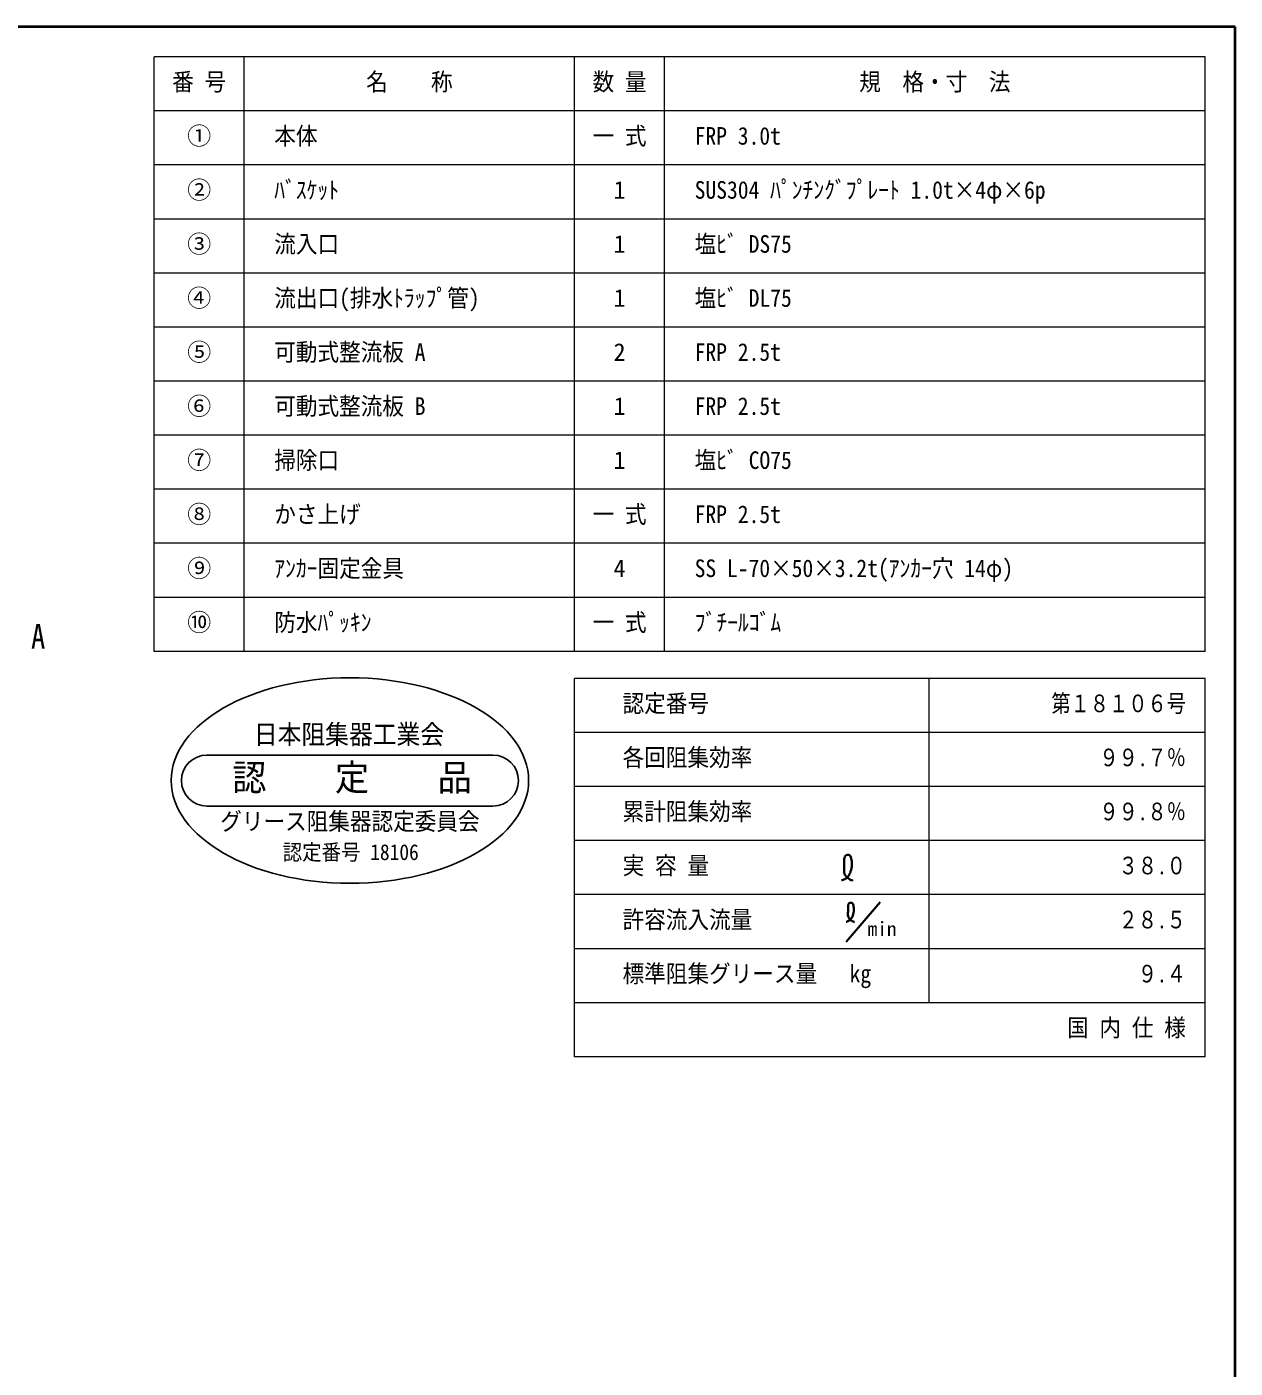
# Model space of a CAD drawing. Units: millimetres, scale not verified. Extents: x -1682 to 1558, y -1128 to 1120.
# Drawn here: x 552 to 1558, y 3 to 1120 of the extents above; entities that cross this region are included whole.
import ezdxf
from ezdxf.enums import TextEntityAlignment as Align

# ---------------------------------------------------------------- set-up
doc = ezdxf.new("R2010")
doc.units = ezdxf.units.MM
doc.header["$LTSCALE"] = 8
doc.layers.add('0-0____1', color=4, linetype='Continuous', lineweight=9)
doc.styles.add('ＭＳ ゴシック', font='')
doc.styles.get('ＭＳ ゴシック').set_extended_font_data('MS Gothic')

msp = doc.modelspace()

# ---------------------------------------------------------------- linework, layer by layer
at = {"layer": '0-0____1', "color": 1, "lineweight": 40}
for p, q in [((1558.284, 1119.566), (-1681.716, 1119.566)), ((1558.284, -1128.434), (1558.284, 1119.566))]:
    msp.add_line(p, q, dxfattribs=at)
at = {"layer": '0-0____1', "color": 3, "lineweight": 18}
for p, q in [((1533.284, 1094.566), (658.284, 1094.566)), ((658.284, 599.566), (658.284, 1094.566)), ((733.284, 599.566), (733.284, 1094.566)), ((1008.284, 599.566), (1008.284, 1094.566)), ((1083.284, 599.566), (1083.284, 1094.566)), ((1533.284, 599.566), (1533.284, 1094.566)), ((1533.284, 1049.566), (658.284, 1049.566)), ((1533.284, 1004.566), (658.284, 1004.566)), ((1533.284, 959.566), (658.284, 959.566)), ((1533.284, 914.566), (658.284, 914.566)), ((1533.284, 869.566), (658.284, 869.566)), ((1533.284, 824.566), (658.284, 824.566)), ((1533.284, 779.566), (658.284, 779.566)), ((1533.284, 734.566), (658.284, 734.566)), ((1533.284, 689.566), (658.284, 689.566)), ((1533.284, 644.566), (658.284, 644.566)), ((1533.284, 599.566), (658.284, 599.566)), ((1533.284, 577.066), (1008.284, 577.066)), ((1008.284, 262.066), (1008.284, 577.066)), ((1303.284, 577.066), (1303.284, 307.066)), ((1533.284, 262.066), (1533.284, 577.066)), ((1533.284, 532.066), (1008.284, 532.066)), ((1533.284, 487.066), (1008.284, 487.066)), ((1533.284, 442.066), (1008.284, 442.066)), ((1533.284, 397.066), (1008.284, 397.066)), ((1533.284, 352.066), (1008.284, 352.066)), ((1533.284, 307.066), (1008.284, 307.066)), ((1533.284, 262.066), (1008.284, 262.066))]:
    msp.add_line(p, q, dxfattribs=at)
at = {"layer": '0-0____1', "color": 5, "lineweight": 25}
for p, q in [((940.284, 513.316), (702.284, 513.316)), ((940.284, 470.816), (702.284, 470.816))]:
    msp.add_line(p, q, dxfattribs=at)
at = {"layer": '0-0____1', "color": 134, "lineweight": 35}
for p, q in [((1262.794, 390.909), (1234.512, 357.731)), ((1235.933, 381.815), (1235.905, 380.923)), ((1235.905, 380.923), (1235.938, 380.042)), ((1235.986, 382.71), (1235.933, 381.815)), ((1235.938, 380.042), (1236.065, 379.18)), ((1236.006, 387.362), (1235.975, 386.761)), ((1235.975, 386.761), (1235.976, 386.174)), ((1235.976, 386.174), (1235.996, 385.595)), ((1236.033, 383.599), (1235.986, 382.71)), ((1235.996, 385.595), (1236.021, 385.02)), ((1236.044, 387.719), (1236.006, 387.362)), ((1236.021, 385.02), (1236.041, 384.444)), ((1236.044, 384.108), (1236.033, 383.599)), ((1236.041, 384.444), (1236.044, 384.108)), ((1236.083, 387.989), (1236.044, 387.719)), ((1236.178, 388.453), (1236.083, 387.989)), ((1236.314, 388.903), (1236.178, 388.453)), ((1236.497, 389.32), (1236.314, 388.903)), ((1236.737, 389.687), (1236.497, 389.32)), ((1237.04, 389.989), (1236.737, 389.687)), ((1237.247, 390.126), (1237.04, 389.989)), ((1237.388, 390.196), (1237.247, 390.126)), ((1237.648, 390.288), (1237.388, 390.196)), ((1237.923, 390.346), (1237.648, 390.288)), ((1238.204, 390.369), (1237.923, 390.346)), ((1238.484, 390.359), (1238.204, 390.369)), ((1238.754, 390.316), (1238.484, 390.359)), ((1238.902, 390.277), (1238.754, 390.316)), ((1239.302, 390.094), (1238.902, 390.277)), ((1239.841, 389.584), (1239.302, 390.094)), ((1240.215, 388.877), (1239.841, 389.584)), ((1239.849, 379.497), (1240.044, 380.01)), ((1240.044, 380.01), (1240.219, 380.525)), ((1240.458, 388.03), (1240.215, 388.877)), ((1240.219, 380.525), (1240.37, 381.04)), ((1240.37, 381.04), (1240.497, 381.554)), ((1240.602, 387.102), (1240.458, 388.03)), ((1240.497, 381.554), (1240.557, 381.851)), ((1240.557, 381.851), (1240.615, 382.186)), ((1240.68, 386.152), (1240.602, 387.102)), ((1240.615, 382.186), (1240.687, 382.765)), ((1240.708, 385.613), (1240.68, 386.152)), ((1240.687, 382.765), (1240.729, 383.35)), ((1240.724, 385.22), (1240.708, 385.613)), ((1240.743, 384.571), (1240.724, 385.22)), ((1240.729, 383.35), (1240.746, 383.95)), ((1240.746, 383.95), (1240.743, 384.571)), ((1234.389, 374.329), (1234.729, 374.45)), ((1234.729, 374.45), (1235.312, 374.664)), ((1235.312, 374.664), (1235.881, 374.894)), ((1235.881, 374.894), (1236.431, 375.148)), ((1236.065, 379.18), (1236.194, 378.692)), ((1236.194, 378.692), (1236.274, 378.459)), ((1236.274, 378.459), (1236.439, 378.064)), ((1236.431, 375.148), (1236.952, 375.436)), ((1236.439, 378.064), (1236.634, 377.681)), ((1236.634, 377.681), (1236.858, 377.311)), ((1236.858, 377.311), (1237.107, 376.957)), ((1236.952, 375.436), (1237.437, 375.768)), ((1237.107, 376.957), (1237.38, 376.621)), ((1237.38, 376.621), (1237.548, 376.435)), ((1237.437, 375.768), (1237.699, 375.984)), ((1237.548, 376.435), (1237.676, 376.303)), ((1237.676, 376.303), (1237.903, 376.086)), ((1237.699, 375.984), (1237.916, 376.19)), ((1237.903, 376.086), (1238.14, 375.879)), ((1237.916, 376.19), (1238.262, 376.576)), ((1238.14, 375.879), (1238.385, 375.684)), ((1238.262, 376.576), (1238.577, 376.998)), ((1238.385, 375.684), (1238.638, 375.5)), ((1238.577, 376.998), (1238.864, 377.448)), ((1238.638, 375.5), (1238.899, 375.327)), ((1238.864, 377.448), (1239.128, 377.919)), ((1238.899, 375.327), (1239.053, 375.231)), ((1239.053, 375.231), (1239.255, 375.114)), ((1239.128, 377.919), (1239.371, 378.406)), ((1239.255, 375.114), (1239.61, 374.923)), ((1239.371, 378.406), (1239.504, 378.692)), ((1239.504, 378.692), (1239.636, 378.986)), ((1239.61, 374.923), (1239.973, 374.746)), ((1239.636, 378.986), (1239.849, 379.497)), ((1239.973, 374.746), (1240.342, 374.58)), ((1240.342, 374.58), (1240.715, 374.421)), ((1240.715, 374.421), (1241.091, 374.267)), ((1241.091, 374.267), (1241.31, 374.178))]:
    msp.add_line(p, q, dxfattribs=at)
for points in [[(1230.623, 408.885), (1231.077, 409.046), (1231.853, 409.332), (1232.613, 409.638), (1233.345, 409.977), (1234.04, 410.361), (1234.687, 410.803), (1235.036, 411.091), (1235.325, 411.366), (1235.787, 411.881), (1236.207, 412.444), (1236.59, 413.044), (1236.941, 413.672), (1237.265, 414.32), (1237.443, 414.702), (1237.618, 415.095), (1237.903, 415.776), (1238.163, 416.46), (1238.396, 417.147), (1238.598, 417.833), (1238.766, 418.518), (1238.847, 418.915), (1238.924, 419.361), (1239.02, 420.133), (1239.076, 420.914), (1239.099, 421.713), (1239.095, 422.541), (1239.07, 423.407), (1239.048, 423.93), (1239.011, 424.648), (1238.908, 425.916), (1238.715, 427.153), (1238.391, 428.282), (1237.892, 429.225), (1237.174, 429.905), (1236.641, 430.148), (1236.443, 430.201), (1236.084, 430.258), (1235.71, 430.272), (1235.335, 430.24)], [(1235.335, 430.24), (1234.968, 430.164), (1234.621, 430.041), (1234.434, 429.948), (1234.157, 429.764), (1233.754, 429.363), (1233.434, 428.872), (1233.189, 428.316), (1233.008, 427.717), (1232.882, 427.098), (1232.829, 426.738), (1232.779, 426.263), (1232.738, 425.461), (1232.739, 424.678), (1232.765, 423.906), (1232.8, 423.14), (1232.825, 422.372), (1232.829, 421.924), (1232.815, 421.244), (1232.753, 420.059), (1232.681, 418.866), (1232.644, 417.677), (1232.688, 416.502), (1232.857, 415.352), (1233.03, 414.702), (1233.137, 414.391), (1233.356, 413.865), (1233.616, 413.354), (1233.915, 412.861), (1234.247, 412.389), (1234.611, 411.941), (1234.835, 411.693), (1235.005, 411.518), (1235.308, 411.227), (1235.624, 410.952), (1235.951, 410.691), (1236.289, 410.446), (1236.636, 410.215), (1236.841, 410.088), (1237.111, 409.931)], [(1237.111, 409.931), (1237.585, 409.677), (1238.069, 409.441), (1238.561, 409.219), (1239.058, 409.007), (1239.559, 408.802), (1239.85, 408.684)]]:
    msp.add_lwpolyline(points, dxfattribs=at)
at = {"layer": '0-0____1', "color": 5, "lineweight": 25}
for centre, start, end in [((702.284, 492.066), 90, 270), ((940.284, 492.066), 270, 90)]:
    msp.add_arc(centre, 21.25, start, end, dxfattribs=at)
msp.add_ellipse((821.284, 492.066), major_axis=(148.75, 0), ratio=0.575, dxfattribs=at)

# ---------------------------------------------------------------- texts
at = {"layer": '0-0____1', "color": 7, "style": 'ＭＳ ゴシック'}
for s, height, width, p in [('名\u3000\u3000称', 14.66, 0.9, (834.784, 1062.066)), ('数 量', 14.66, 0.9, (1023.284, 1062.066)), ('規\u3000格・寸\u3000法', 14.66, 0.9, (1245.284, 1062.066)), ('番 号', 14.66, 0.9, (673.284, 1062.066)), ('本体', 14.66, 0.9, (758.284, 1017.066)), ('一 式', 14.66, 0.9, (1023.284, 1017.066)), ('FRP 3.0t', 14.66, 0.9, (1108.284, 1017.066)), ('ﾊﾞｽｹｯﾄ', 14.66, 0.9, (758.284, 972.066)), ('SUS304 ﾊﾟﾝﾁﾝｸﾞﾌﾟﾚｰﾄ 1.0t×4φ×6p', 14.66, 0.9, (1108.284, 972.066)), ('流入口', 14.66, 0.9, (758.284, 927.066)), ('塩ﾋﾞ DS75', 14.66, 0.9, (1108.284, 927.066)), ('流出口(排水ﾄﾗｯﾌﾟ管)', 14.66, 0.9, (758.284, 882.066)), ('塩ﾋﾞ DL75', 14.66, 0.9, (1108.284, 882.066)), ('可動式整流板 A', 14.66, 0.9, (758.284, 837.066)), ('FRP 2.5t', 14.66, 0.9, (1108.284, 837.066)), ('可動式整流板 B', 14.66, 0.9, (758.284, 792.066)), ('FRP 2.5t', 14.66, 0.9, (1108.284, 792.066)), ('掃除口', 14.66, 0.9, (758.284, 747.066)), ('塩ﾋﾞ CO75', 14.66, 0.9, (1108.284, 747.066)), ('かさ上げ', 14.66, 0.9, (758.284, 702.066)), ('一 式', 14.66, 0.9, (1023.284, 702.066)), ('FRP 2.5t', 14.66, 0.9, (1108.284, 702.066)), ('ｱﾝｶｰ固定金具', 14.66, 0.9, (758.284, 657.066)), ('SS L-70×50×3.2t(ｱﾝｶｰ穴 14φ)', 14.66, 0.9, (1108.284, 657.066)), ('防水ﾊﾟｯｷﾝ', 14.66, 0.9, (758.284, 612.066)), ('一 式', 14.66, 0.9, (1023.284, 612.066)), ('ﾌﾞﾁｰﾙｺﾞﾑ', 14.66, 0.9, (1108.284, 612.066)), ('A', 20.53, 0.85, (555.784, 595.566)), ('認定番号', 14.66, 0.9, (1048.284, 544.566)), ('第１８１０６号', 14.66, 0.8, (1405.284, 544.566)), ('日本阻集器工業会', 16.13, 0.9, (741.284, 517.616)), ('各回阻集効率', 14.66, 0.9, (1048.284, 499.566)), ('９９.７％', 14.66, 0.8, (1445.284, 499.566)), ('認\u3000\u3000定\u3000\u3000品', 21.99, 0.95, (723.284, 477.066)), ('累計阻集効率', 14.66, 0.9, (1048.284, 454.566)), ('９９.８％', 14.66, 0.8, (1445.284, 454.566)), ('グリース阻集器認定委員会', 14.66, 0.9, (713.284, 446.366)), ('認定番号 18106', 13.2, 0.9, (765.284, 421.866)), ('実 容 量', 14.66, 0.9, (1048.284, 409.566)), ('３８.０', 14.66, 0.8, (1461.284, 409.566)), ('許容流入流量', 14.66, 0.9, (1048.284, 364.566)), ('２８.５', 14.66, 0.8, (1461.284, 364.566)), ('標準阻集グリース量\u3000 ㎏', 14.66, 0.9, (1048.284, 319.566)), ('９.４', 14.66, 0.8, (1477.284, 319.566)), ('国 内 仕 様', 14.66, 0.9, (1418.284, 274.566))]:
    msp.add_text(s, height=height, dxfattribs=dict(at, width=width)).set_placement(p, align=Align.BOTTOM_LEFT)
for s, height, p in [('①', 14.66, (685.784, 1017.066)), ('②', 14.66, (685.784, 972.066)), ('1', 14.66, (1040.784, 972.066)), ('③', 14.66, (685.784, 927.066)), ('1', 14.66, (1040.784, 927.066)), ('④', 14.66, (685.784, 882.066)), ('1', 14.66, (1040.784, 882.066)), ('⑤', 14.66, (685.784, 837.066)), ('2', 14.66, (1040.784, 837.066)), ('⑥', 14.66, (685.784, 792.066)), ('1', 14.66, (1040.784, 792.066)), ('⑦', 14.66, (685.784, 747.066)), ('1', 14.66, (1040.784, 747.066)), ('⑧', 14.66, (685.784, 702.066)), ('⑨', 14.66, (685.784, 657.066)), ('4', 14.66, (1040.784, 657.066)), ('⑩', 14.66, (685.784, 612.066)), ('min', 11.73, (1252.356, 359.201))]:
    msp.add_text(s, height=height, dxfattribs=at).set_placement(p, align=Align.BOTTOM_LEFT)

doc.saveas('drawing.dxf')
